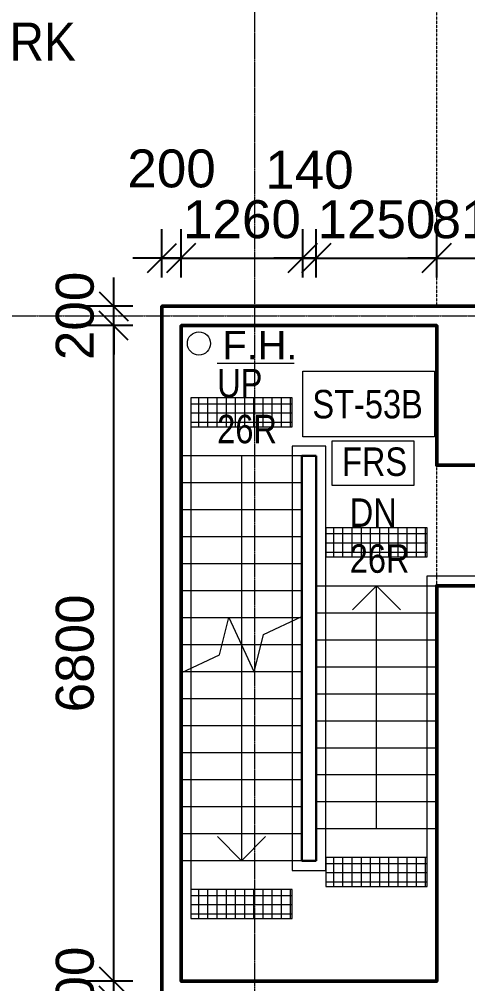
# Model space of a CAD drawing. Header units: millimetres. Extents: x -11708 to 484395, y -10237143 to 211873.
# Drawn here: x 88912 to 93562, y 167530 to 177533 of the extents above; entities that cross this region are included whole.
import ezdxf

# ---------------------------------------------------------------- set-up
doc = ezdxf.new("R2010")
doc.units = ezdxf.units.MM
doc.linetypes.add('Grid Line', pattern=[21, 12, -3, 3, -3])
doc.linetypes.add('Overhead', pattern=[1.8, 1.2, -0.6])
for name, color, linetype, lineweight in [('A-ANNO-DIMS', 7, 'Continuous', 9), ('A-ANNO-NOTE', 7, 'Continuous', 5), ('A-ANNO-NOTE-1', 7, 'Continuous', 20), ('A-DETL', 102, 'Continuous', 5), ('A-DETL-GENF', 7, 'Continuous', 5), ('A-DOOR', 7, 'Continuous', 5), ('A-DOOR-FRAM', 7, 'Continuous', 5), ('A-DOOR-OPNG', 31, 'Continuous', 18), ('G-ANNO-TEXT', 7, 'Continuous', 5), ('I-WALL', 7, 'Continuous', 9), ('OAP280_C', 210, 'Continuous', 50), ('S-GRID-1', 7, 'Grid Line', 5), ('S-STRS', 7, 'Continuous', 5), ('S-STRS-ANNO', 31, 'Continuous', 5), ('S-STRS-MBND', 7, 'Continuous', 5)]:
    doc.layers.add(name, color=color, linetype=linetype, lineweight=lineweight)
doc.styles.add('Arial', font='arial.ttf', dxfattribs={"height": 491.766467})
doc.styles.add('Arial Narrow_1', font='ARIALN.TTF', dxfattribs={"height": 294.984802})
doc.styles.add('Arial_2', font='arial.ttf', dxfattribs={"height": 1.475299})
doc.styles.add('Arial_6', font='arial.ttf', dxfattribs={"width": 0.9, "height": 393.413174})
doc.dimstyles.new('Diagonal_-_2_0mm_Arial', dxfattribs={"dimscale": 304.8, "dimtxt": 500, "dimasz": 0.984252, "dimexe": 0.984252, "dimexo": 0.984252, "dimgap": 0.656168, "dimtad": 1, "dimdec": 0, "dimrnd": 5, "dimzin": 0, "dimdsep": 46, "dimtxsty": 'Arial', "dimblk1": 'OBLIQUE', "dimblk2": 'OBLIQUE', "dimsah": 1, "dimcen": 0.09, "dimdle": 0.656168, "dimadec": 0, "dimazin": 0, "dimtfac": 1, "dimtdec": 4, "dimtix": 1, "dimtmove": 0, "dimatfit": 3, "dimfxl": 1, "dimtvp": 1, "dimtolj": 1, "dimtzin": 0, "dimarcsym": 2})

# ---------------------------------------------------------------- blocks, each defined once
blk = doc.blocks.new('ARC_OPEN_O10 - 7000x6400mm-44473473-A3_LG_F')
at = {"layer": 'A-DOOR-FRAM'}
for p, q in [((-3500, 450), (-3500, -25)), ((-3500, 75), (-3500, 75))]:
    blk.add_line(p, q, dxfattribs=at)
at = {"layer": 'A-DOOR-OPNG', "color": 7, "linetype": 'Overhead', "lineweight": 5}
for p, q in [((-3500, 450), (3500, 450)), ((3500, -450), (-3500, -450))]:
    blk.add_line(p, q, dxfattribs=at)
blk = doc.blocks.new('ARC_OPEN_O10 - 1250x2100mm-44073961-A3_LG_F')
at = {"layer": 'A-DETL', "linetype": 'Overhead'}
for p, q in [((-625, 450), (625, 450)), ((625, -450), (-625, -450))]:
    blk.add_line(p, q, dxfattribs=at)
at = {"layer": 'A-DOOR-FRAM'}
for p, q in [((-625, 450), (-625, -25)), ((-625, 75), (-625, 75))]:
    blk.add_line(p, q, dxfattribs=at)
blk = doc.blocks.new('_Oblique')
at = {"color": 0, "linetype": 'ByBlock', "lineweight": -2}
blk.add_line((-0.5, -0.5), (0.5, 0.5), dxfattribs=at)
blk = doc.blocks.new('*D244')
at = {"layer": 'A-ANNO-DIMS', "color": 0, "lineweight": -2, "transparency": 16777216}
for p, q in [((90391, 174856), (90391, 175356)), ((90591, 174856), (90591, 175356)), ((90391, 175056), (90091, 175056)), ((90391, 175056), (90591, 175056)), ((90591, 175056), (90891, 175056))]:
    blk.add_line(p, q, dxfattribs=at)
at = {"layer": 'Defpoints', "color": 0, "transparency": 16777216}
for p in [(90591, 175056), (90391, 174556), (90591, 174556)]:
    blk.add_point(p, dxfattribs=at)
at = {"layer": 'A-ANNO-DIMS', "color": 0, "lineweight": -2, "transparency": 16777216, "xscale": 299.9999999999999, "yscale": 299.9999999999999, "zscale": 299.9999999999999}
blk.add_blockref('_Oblique', (90391, 175056), dxfattribs=at)
at = {"layer": 'A-ANNO-DIMS', "color": 0, "lineweight": -2, "transparency": 16777216, "xscale": 299.9999999999999, "yscale": 299.9999999999999, "zscale": 299.9999999999999, "rotation": 180}
blk.add_blockref('_Oblique', (90591, 175056), dxfattribs=at)
at = {"layer": 'A-ANNO-DIMS', "color": 0, "transparency": 16777216, "insert": (90491, 175983), "char_height": 491.77, "attachment_point": 5, "style": 'Arial'}
blk.add_mtext('\\A1;{\\H0.8x;200}', dxfattribs=at)
blk = doc.blocks.new('*D245')
at = {"layer": 'A-ANNO-DIMS', "color": 0, "lineweight": -2, "transparency": 16777216}
for p, q in [((90591, 174856), (90591, 175356)), ((91851, 174856), (91851, 175356)), ((90591, 175056), (90291, 175056)), ((90591, 175056), (91851, 175056)), ((91851, 175056), (92151, 175056))]:
    blk.add_line(p, q, dxfattribs=at)
at = {"layer": 'Defpoints', "color": 0, "transparency": 16777216}
for p in [(91851, 175056), (90591, 174556), (91851, 174556)]:
    blk.add_point(p, dxfattribs=at)
at = {"layer": 'A-ANNO-DIMS', "color": 0, "lineweight": -2, "transparency": 16777216, "xscale": 299.9999999999999, "yscale": 299.9999999999999, "zscale": 299.9999999999999}
blk.add_blockref('_Oblique', (90591, 175056), dxfattribs=at)
at = {"layer": 'A-ANNO-DIMS', "color": 0, "lineweight": -2, "transparency": 16777216, "xscale": 299.9999999999999, "yscale": 299.9999999999999, "zscale": 299.9999999999999, "rotation": 180}
blk.add_blockref('_Oblique', (91851, 175056), dxfattribs=at)
at = {"layer": 'A-ANNO-DIMS', "color": 0, "transparency": 16777216, "insert": (91221, 175456), "char_height": 491.77, "attachment_point": 5, "style": 'Arial'}
blk.add_mtext('\\A1;{\\H0.8x;1260}', dxfattribs=at)
blk = doc.blocks.new('*D246')
at = {"layer": 'A-ANNO-DIMS', "color": 0, "lineweight": -2, "transparency": 16777216}
for p, q in [((91851, 174856), (91851, 175356)), ((91991, 174856), (91991, 175356)), ((91851, 175056), (91551, 175056)), ((91851, 175056), (91991, 175056)), ((91991, 175056), (92291, 175056))]:
    blk.add_line(p, q, dxfattribs=at)
at = {"layer": 'Defpoints', "color": 0, "transparency": 16777216}
for p in [(91991, 175056), (91851, 174556), (91991, 174556)]:
    blk.add_point(p, dxfattribs=at)
at = {"layer": 'A-ANNO-DIMS', "color": 0, "lineweight": -2, "transparency": 16777216, "xscale": 299.9999999999999, "yscale": 299.9999999999999, "zscale": 299.9999999999999}
blk.add_blockref('_Oblique', (91851, 175056), dxfattribs=at)
at = {"layer": 'A-ANNO-DIMS', "color": 0, "lineweight": -2, "transparency": 16777216, "xscale": 299.9999999999999, "yscale": 299.9999999999999, "zscale": 299.9999999999999, "rotation": 180}
blk.add_blockref('_Oblique', (91991, 175056), dxfattribs=at)
at = {"layer": 'A-ANNO-DIMS', "color": 0, "transparency": 16777216, "insert": (91921, 175969), "char_height": 491.77, "attachment_point": 5, "style": 'Arial'}
blk.add_mtext('\\A1;{\\H0.8x;140}', dxfattribs=at)
blk = doc.blocks.new('*D247')
at = {"layer": 'A-ANNO-DIMS', "color": 0, "lineweight": -2, "transparency": 16777216}
for p, q in [((91991, 174856), (91991, 175356)), ((93241, 174856), (93241, 175356)), ((91991, 175056), (91691, 175056)), ((91991, 175056), (93241, 175056)), ((93241, 175056), (93541, 175056))]:
    blk.add_line(p, q, dxfattribs=at)
at = {"layer": 'Defpoints', "color": 0, "transparency": 16777216}
for p in [(93241, 175056), (91991, 174556), (93241, 174556)]:
    blk.add_point(p, dxfattribs=at)
at = {"layer": 'A-ANNO-DIMS', "color": 0, "lineweight": -2, "transparency": 16777216, "xscale": 299.9999999999999, "yscale": 299.9999999999999, "zscale": 299.9999999999999}
blk.add_blockref('_Oblique', (91991, 175056), dxfattribs=at)
at = {"layer": 'A-ANNO-DIMS', "color": 0, "lineweight": -2, "transparency": 16777216, "xscale": 299.9999999999999, "yscale": 299.9999999999999, "zscale": 299.9999999999999, "rotation": 180}
blk.add_blockref('_Oblique', (93241, 175056), dxfattribs=at)
at = {"layer": 'A-ANNO-DIMS', "color": 0, "transparency": 16777216, "insert": (92616, 175456), "char_height": 491.77, "attachment_point": 5, "style": 'Arial'}
blk.add_mtext('\\A1;{\\H0.8x;1250}', dxfattribs=at)
blk = doc.blocks.new('*D248')
at = {"layer": 'A-ANNO-DIMS', "color": 0, "lineweight": -2, "transparency": 16777216}
for p, q in [((93241, 174856), (93241, 175356)), ((94051, 174856), (94051, 175356)), ((93241, 175056), (92941, 175056)), ((93241, 175056), (94051, 175056)), ((94051, 175056), (94351, 175056))]:
    blk.add_line(p, q, dxfattribs=at)
at = {"layer": 'Defpoints', "color": 0, "transparency": 16777216}
for p in [(94051, 175056), (93241, 174556), (94051, 174556)]:
    blk.add_point(p, dxfattribs=at)
at = {"layer": 'A-ANNO-DIMS', "color": 0, "lineweight": -2, "transparency": 16777216, "xscale": 299.9999999999999, "yscale": 299.9999999999999, "zscale": 299.9999999999999}
blk.add_blockref('_Oblique', (93241, 175056), dxfattribs=at)
at = {"layer": 'A-ANNO-DIMS', "color": 0, "lineweight": -2, "transparency": 16777216, "xscale": 299.9999999999999, "yscale": 299.9999999999999, "zscale": 299.9999999999999, "rotation": 180}
blk.add_blockref('_Oblique', (94051, 175056), dxfattribs=at)
at = {"layer": 'A-ANNO-DIMS', "color": 0, "transparency": 16777216, "insert": (93646, 175456), "char_height": 491.77, "attachment_point": 5, "style": 'Arial'}
blk.add_mtext('\\A1;{\\H0.8x;810}', dxfattribs=at)
blk = doc.blocks.new('*D280')
at = {"layer": 'A-ANNO-DIMS', "color": 0, "lineweight": -2, "transparency": 16777216}
for p, q in [((89891, 165558), (89891, 167556)), ((90091, 167356), (89591, 167356)), ((90091, 165758), (89591, 165758))]:
    blk.add_line(p, q, dxfattribs=at)
at = {"layer": 'Defpoints', "color": 0, "transparency": 16777216}
for p in [(89891, 167356), (90391, 167356), (90391, 165758)]:
    blk.add_point(p, dxfattribs=at)
at = {"layer": 'A-ANNO-DIMS', "color": 0, "lineweight": -2, "transparency": 16777216, "xscale": 299.9999999999999, "yscale": 299.9999999999999, "zscale": 299.9999999999999}
for p, rotation in [((89891, 167356), 90), ((89891, 165758), 270)]:
    blk.add_blockref('_Oblique', p, dxfattribs=dict(at, rotation=rotation))
at = {"layer": 'A-ANNO-DIMS', "color": 0, "transparency": 16777216, "insert": (89490, 166557), "char_height": 491.77, "attachment_point": 5, "rotation": 90, "style": 'Arial'}
blk.add_mtext('\\A1;{\\H0.8x;1600}', dxfattribs=at)
blk = doc.blocks.new('*D281')
at = {"layer": 'A-ANNO-DIMS', "color": 0, "lineweight": -2, "transparency": 16777216}
for p, q in [((89891, 167556), (89891, 167856)), ((90091, 167556), (89591, 167556)), ((89891, 167356), (89891, 167556)), ((90091, 167356), (89591, 167356)), ((89891, 167356), (89891, 167056))]:
    blk.add_line(p, q, dxfattribs=at)
at = {"layer": 'Defpoints', "color": 0, "transparency": 16777216}
for p in [(89891, 167556), (90391, 167556), (90391, 167356)]:
    blk.add_point(p, dxfattribs=at)
at = {"layer": 'A-ANNO-DIMS', "color": 0, "lineweight": -2, "transparency": 16777216, "xscale": 299.9999999999999, "yscale": 299.9999999999999, "zscale": 299.9999999999999}
for p, rotation in [((89891, 167556), 270), ((89891, 167356), 90)]:
    blk.add_blockref('_Oblique', p, dxfattribs=dict(at, rotation=rotation))
at = {"layer": 'A-ANNO-DIMS', "color": 0, "transparency": 16777216, "insert": (89490, 167456), "char_height": 491.77, "attachment_point": 5, "rotation": 90, "style": 'Arial'}
blk.add_mtext('\\A1;{\\H0.8x;200}', dxfattribs=at)
blk = doc.blocks.new('*D282')
at = {"layer": 'A-ANNO-DIMS', "color": 0, "lineweight": -2, "transparency": 16777216}
for p, q in [((89891, 167356), (89891, 174556)), ((90091, 174356), (89591, 174356)), ((90091, 167556), (89591, 167556))]:
    blk.add_line(p, q, dxfattribs=at)
at = {"layer": 'Defpoints', "color": 0, "transparency": 16777216}
for p in [(89891, 174356), (90391, 174356), (90391, 167556)]:
    blk.add_point(p, dxfattribs=at)
at = {"layer": 'A-ANNO-DIMS', "color": 0, "lineweight": -2, "transparency": 16777216, "xscale": 299.9999999999999, "yscale": 299.9999999999999, "zscale": 299.9999999999999}
for p, rotation in [((89891, 174356), 90), ((89891, 167556), 270)]:
    blk.add_blockref('_Oblique', p, dxfattribs=dict(at, rotation=rotation))
at = {"layer": 'A-ANNO-DIMS', "color": 0, "transparency": 16777216, "insert": (89490, 170956), "char_height": 491.77, "attachment_point": 5, "rotation": 90, "style": 'Arial'}
blk.add_mtext('\\A1;{\\H0.8x;6800}', dxfattribs=at)
blk = doc.blocks.new('*D283')
at = {"layer": 'A-ANNO-DIMS', "color": 0, "lineweight": -2, "transparency": 16777216}
for p, q in [((89891, 174556), (89891, 174856)), ((90091, 174556), (89591, 174556)), ((89891, 174356), (89891, 174556)), ((90091, 174356), (89591, 174356)), ((89891, 174356), (89891, 174056))]:
    blk.add_line(p, q, dxfattribs=at)
at = {"layer": 'Defpoints', "color": 0, "transparency": 16777216}
for p in [(89891, 174556), (90391, 174556), (90391, 174356)]:
    blk.add_point(p, dxfattribs=at)
at = {"layer": 'A-ANNO-DIMS', "color": 0, "lineweight": -2, "transparency": 16777216, "xscale": 299.9999999999999, "yscale": 299.9999999999999, "zscale": 299.9999999999999}
for p, rotation in [((89891, 174556), 270), ((89891, 174356), 90)]:
    blk.add_blockref('_Oblique', p, dxfattribs=dict(at, rotation=rotation))
at = {"layer": 'A-ANNO-DIMS', "color": 0, "transparency": 16777216, "insert": (89490, 174456), "char_height": 491.77, "attachment_point": 5, "rotation": 90, "style": 'Arial'}
blk.add_mtext('\\A1;{\\H0.8x;200}', dxfattribs=at)

msp = doc.modelspace()

# ---------------------------------------------------------------- hatches: boundary and pattern name
at = {"layer": 'A-DETL-GENF'}
h = msp.add_hatch(dxfattribs=at)
h.set_pattern_fill('ANSI37', color=256, scale=30, angle=45, style=0)
h.set_pattern_definition([(90, (-5e-07, -0.19), (-95.25, 2e-14), []), (180, (-5e-07, -0.19), (-2e-14, -95.25), [])])
h.paths.add_polyline_path([(90691.3, 173305.6), (91741.3, 173305.6), (91741.3, 173605.6), (90691.3, 173605.6)])
h = msp.add_hatch(dxfattribs=at)
h.set_pattern_fill('ANSI37', color=256, scale=30, angle=45, style=0)
h.set_pattern_definition([(90, (1400, -1347.73), (-95.25, 2e-14), []), (180, (1400, -1347.73), (-2e-14, -95.25), [])])
h.paths.add_polyline_path([(92091.3, 171958), (93141.3, 171958), (93141.3, 172258), (92091.3, 172258)])
h = msp.add_hatch(dxfattribs=at)
h.set_pattern_fill('ANSI37', color=256, scale=30, angle=45, style=0)
h.set_pattern_definition([(90, (1400, -4767.73), (-95.25, 2e-14), []), (180, (1400, -4767.73), (-2e-14, -95.25), [])])
h.paths.add_polyline_path([(92091.3, 168538), (93141.3, 168538), (93141.3, 168838), (92091.3, 168838)])
h = msp.add_hatch(dxfattribs=at)
h.set_pattern_fill('ANSI37', color=256, scale=30, angle=45, style=0)
h.set_pattern_definition([(90, (-5e-07, -5100.19), (-95.25, 2e-14), []), (180, (-5e-07, -5100.19), (-2e-14, -95.25), [])])
h.paths.add_polyline_path([(90691.3, 168205.6), (91741.3, 168205.6), (91741.3, 168505.6), (90691.3, 168505.6)])

# ---------------------------------------------------------------- linework, layer by layer
at = {"layer": 'A-ANNO-NOTE'}
msp.add_circle((90774.6, 174170.3), 120, dxfattribs=at)
at = {"layer": 'A-ANNO-NOTE-1'}
msp.add_line((90965.3, 173967.5), (91763.4, 173967.5), dxfattribs=at)
at = {"layer": 'A-DETL'}
for p, q in [((90691.3, 173605.6), (90691.3, 168205.6)), ((93241.3, 171143), (93241.3, 169343))]:
    msp.add_line(p, q, dxfattribs=at)
for points in [[(90691.3, 173305.6), (91741.3, 173305.6), (91741.3, 173605.6), (90691.3, 173605.6)], [(91741.3, 173105.6), (91741.3, 168705.6), (92091.3, 168705.6), (92091.3, 173105.6), (91741.3, 173105.6)], [(93141.3, 168838), (92091.3, 168838), (92091.3, 168538), (93141.3, 168538), (93141.3, 171760.5)], [(93141.3, 171760.5), (94101.3, 171760.5)], [(90691.3, 168205.6), (91741.3, 168205.6), (91741.3, 168505.6), (90691.3, 168505.6)]]:
    msp.add_lwpolyline(points, dxfattribs=at)
msp.add_lwpolyline([(92091.3, 171958), (93141.3, 171958), (93141.3, 172258), (92091.3, 172258)], close=True, dxfattribs=at)
at = {"layer": 'G-ANNO-TEXT', "flags": 128}
for points in [[(91851.2, 173883.8), (93218.1, 173883.8), (93218.1, 173202.8), (91851.2, 173202.8)], [(92158.1, 173161.8), (93004.8, 173161.8), (93004.8, 172698.2), (92158.1, 172698.2)]]:
    msp.add_lwpolyline(points, close=True, dxfattribs=at)
at = {"layer": 'I-WALL', "lineweight": 30}
for p, q in [((96703.3, 174555.6), (90391.3, 174555.6)), ((90391.3, 174555.6), (90391.3, 167355.6)), ((90591.3, 174355.6), (93241.3, 174355.6)), ((90591.3, 167555.6), (90591.3, 174355.6)), ((93241.3, 174355.6), (93241.3, 172908)), ((91841.3, 173005.6), (91841.3, 168805.6)), ((91991.3, 173005.6), (91841.3, 173005.6)), ((91991.3, 168805.6), (91991.3, 173005.6)), ((93241.3, 172908), (94341.3, 172908)), ((93241.3, 171658), (93241.3, 167555.6)), ((95371.3, 171658), (93241.3, 171658)), ((91841.3, 168805.6), (91991.3, 168805.6)), ((93241.3, 167555.6), (90591.3, 167555.6))]:
    msp.add_line(p, q, dxfattribs=at)
at = {"layer": 'OAP280_C'}
for points in [[(96703.3, 174555.6), (90391.3, 174555.6), (90391.3, 167355.6), (94141.3, 167355.6)], [(95371.3, 171658), (93241.3, 171658), (93241.3, 167555.6), (90591.3, 167555.6), (90591.3, 174355.6), (93241.3, 174355.6), (93241.3, 172908), (94141.3, 172908), (94141.3, 174355.6), (96703.3, 174355.6)]]:
    msp.add_lwpolyline(points, dxfattribs=at)
at = {"layer": 'S-GRID-1'}
for p, q in [((91351.5, 210672.6), (91351.1, 140117.7)), ((-10508.1, 174456.2), (128177.5, 174455.5))]:
    msp.add_line(p, q, dxfattribs=at)
at = {"layer": 'S-STRS'}
for p, q in [((90591.3, 173005.6), (90591.3, 167555.6)), ((91841.3, 173005.6), (90591.3, 173005.6)), ((91841.3, 173005.6), (91841.3, 168805.6)), ((91841.3, 172725.6), (90591.3, 172725.6)), ((91841.3, 172445.6), (90591.3, 172445.6)), ((91841.3, 172165.6), (90591.3, 172165.6)), ((91841.3, 171885.6), (90591.3, 171885.6)), ((91991.3, 171658), (91991.3, 168805.6)), ((91991.3, 171658), (93241.3, 171658)), ((93241.3, 167555.6), (93241.3, 171658)), ((91841.3, 171605.6), (90591.3, 171605.6)), ((91991.3, 171378), (93241.3, 171378)), ((91841.3, 171325.6), (90591.3, 171325.6)), ((91991.3, 171098), (93241.3, 171098)), ((91841.3, 171045.6), (90591.3, 171045.6)), ((91841.3, 170765.6), (90591.3, 170765.6)), ((91991.3, 170818), (93241.3, 170818)), ((91841.3, 170485.6), (90591.3, 170485.6)), ((91991.3, 170538), (93241.3, 170538)), ((91991.3, 170258), (93241.3, 170258)), ((91841.3, 170205.6), (90591.3, 170205.6)), ((91991.3, 169978), (93241.3, 169978)), ((91841.3, 169925.6), (90591.3, 169925.6)), ((91991.3, 169698), (93241.3, 169698)), ((91841.3, 169645.6), (90591.3, 169645.6)), ((91841.3, 169365.6), (90591.3, 169365.6)), ((91991.3, 169418), (93241.3, 169418)), ((91841.3, 169085.6), (90591.3, 169085.6)), ((91991.3, 169138), (93241.3, 169138)), ((91991.3, 168805.6), (90591.3, 168805.6)), ((90591.3, 167555.6), (93241.3, 167555.6))]:
    msp.add_line(p, q, dxfattribs=at)
at = {"layer": 'S-STRS', "linetype": 'Overhead'}
for p, q in [((91841.3, 173005.6), (90591.3, 173005.6)), ((91841.3, 172725.6), (90591.3, 172725.6)), ((91841.3, 172445.6), (90591.3, 172445.6)), ((91841.3, 172165.6), (90591.3, 172165.6)), ((91841.3, 171885.6), (90591.3, 171885.6)), ((91841.3, 171605.6), (90591.3, 171605.6)), ((91991.3, 171378), (93241.3, 171378)), ((91841.3, 171325.6), (90591.3, 171325.6)), ((91991.3, 171098), (93241.3, 171098)), ((91841.3, 171045.6), (90591.3, 171045.6)), ((91841.3, 170765.6), (90591.3, 170765.6)), ((91991.3, 170818), (93241.3, 170818)), ((91841.3, 170485.6), (90591.3, 170485.6)), ((91991.3, 170538), (93241.3, 170538)), ((91991.3, 170258), (93241.3, 170258)), ((91841.3, 170205.6), (90591.3, 170205.6)), ((91991.3, 169978), (93241.3, 169978)), ((91841.3, 169925.6), (90591.3, 169925.6)), ((91991.3, 169698), (93241.3, 169698)), ((91841.3, 169645.6), (90591.3, 169645.6)), ((91841.3, 169365.6), (90591.3, 169365.6)), ((91991.3, 169418), (93241.3, 169418)), ((91841.3, 169085.6), (90591.3, 169085.6)), ((91991.3, 169138), (93241.3, 169138)), ((91841.3, 168805.6), (90591.3, 168805.6))]:
    msp.add_line(p, q, dxfattribs=at)
at = {"layer": 'S-STRS-ANNO'}
for p, q in [((91216.3, 173005.6), (91216.3, 168805.6)), ((92616.3, 171658), (92366.3, 171408)), ((92616.3, 169138), (92616.3, 171658)), ((92616.3, 171658), (92866.3, 171408)), ((91216.3, 168805.6), (90966.3, 169055.6)), ((91216.3, 168805.6), (91466.3, 169055.6))]:
    msp.add_line(p, q, dxfattribs=at)
at = {"layer": 'S-STRS-MBND'}
for p, q in [((90989.8, 170939.9), (91084.3, 171328.8)), ((91084.3, 171328.8), (91348.4, 170762.4)), ((91442.9, 171151.2), (91841.3, 171337)), ((91348.4, 170762.4), (91442.9, 171151.2)), ((90591.3, 170754.1), (90989.8, 170939.9))]:
    msp.add_line(p, q, dxfattribs=at)

# ---------------------------------------------------------------- block references
at = {"layer": 'A-DOOR'}
for name, p, rotation in [('ARC_OPEN_O10 - 7000x6400mm-44473473-A3_LG_F', (93691.3, 178055.6), 90), ('ARC_OPEN_O10 - 1250x2100mm-44073961-A3_LG_F', (93691.3, 172283), 270)]:
    msp.add_blockref(name, p, dxfattribs=dict(at, rotation=rotation))

# ---------------------------------------------------------------- texts
at = {"layer": 'A-ANNO-NOTE', "insert": (91407.3, 174300), "char_height": 295.06, "width": 925.2, "attachment_point": 2, "line_spacing_factor": 0.938532, "style": 'Arial_2'}
msp.add_mtext('F.H.', dxfattribs=at)
at = {"layer": 'G-ANNO-TEXT', "attachment_point": 1}
for s, insert, char_height, width, line_spacing_factor, style in [('CARPARK', (87106.8, 177498.3), 393.41, 2822.4, 0.938532, 'Arial_6'), ('UP\\P26R', (90964.2, 173906.7), 294.98, 738, 0.968573, 'Arial Narrow_1'), ('ST-53B', (91951.2, 173688.3), 294.98, 1368, 0.968573, 'Arial Narrow_1'), ('FRS', (92258.1, 173091.5), 294.98, 1098, 0.968573, 'Arial Narrow_1'), ('DN\\P26R', (92338.6, 172563.1), 294.98, 738, 0.968573, 'Arial Narrow_1')]:
    msp.add_mtext(s, dxfattribs=dict(at, insert=insert, char_height=char_height, width=width, line_spacing_factor=line_spacing_factor, style=style))

# ---------------------------------------------------------------- dimensions: what is measured, and where the dimension line sits
at = {"layer": 'A-ANNO-DIMS'}
for base, p1, p2, picture, middle in [((90591.3, 175055.6), (90391.3, 174555.6), (90591.3, 174555.6), '*D244', (90491.3, 175582.6)), ((91991.3, 175055.6), (91851.2, 174555.6), (91991.3, 174555.6), '*D246', (91921.3, 175567.9))]:
    dim = msp.add_linear_dim(base=base, p1=p1, p2=p2, text='{\\H0.8x;<>}', dimstyle='Diagonal_-_2_0mm_Arial', override={"dimpost": '<>', "dimtmove": 1}, dxfattribs=at)
    dim.commit()
    dim.dimension.update_dxf_attribs({"geometry": picture, "text_midpoint": middle, "dimtype": 160})
for base, p1, p2, picture, middle in [((91851.2, 175055.6), (90591.3, 174555.6), (91851.2, 174555.6), '*D245', (91221.3, 175456.4)), ((93241.3, 175055.6), (91991.3, 174555.6), (93241.3, 174555.6), '*D247', (92616.3, 175456.4)), ((94051.3, 175055.6), (93241.3, 174555.6), (94051.3, 174555.6), '*D248', (93646.3, 175456.4))]:
    dim = msp.add_linear_dim(base=base, p1=p1, p2=p2, text='{\\H0.8x;<>}', dimstyle='Diagonal_-_2_0mm_Arial', override={"dimpost": '<>', "dimtmove": 1, "dimarcsym": 2}, dxfattribs=at)
    dim.commit()
    dim.dimension.update_dxf_attribs({"geometry": picture, "text_midpoint": middle})
for base, p1, p2, picture, middle in [((89891.3, 174555.6), (90391.3, 174355.6), (90391.3, 174555.6), '*D283', (89490.5, 174455.6)), ((89891.3, 174355.6), (90391.3, 167555.6), (90391.3, 174355.6), '*D282', (89490.5, 170955.6)), ((89891.3, 167555.6), (90391.3, 167355.6), (90391.3, 167555.6), '*D281', (89490.5, 167455.6)), ((89891.3, 167355.6), (90391.3, 165758), (90391.3, 167355.6), '*D280', (89490.5, 166556.8))]:
    dim = msp.add_linear_dim(base=base, p1=p1, p2=p2, angle=90, text='{\\H0.8x;<>}', dimstyle='Diagonal_-_2_0mm_Arial', override={"dimpost": '<>', "dimtmove": 1, "dimarcsym": 2}, dxfattribs=at)
    dim.commit()
    dim.dimension.update_dxf_attribs({"geometry": picture, "text_midpoint": middle})

doc.saveas('drawing.dxf')
